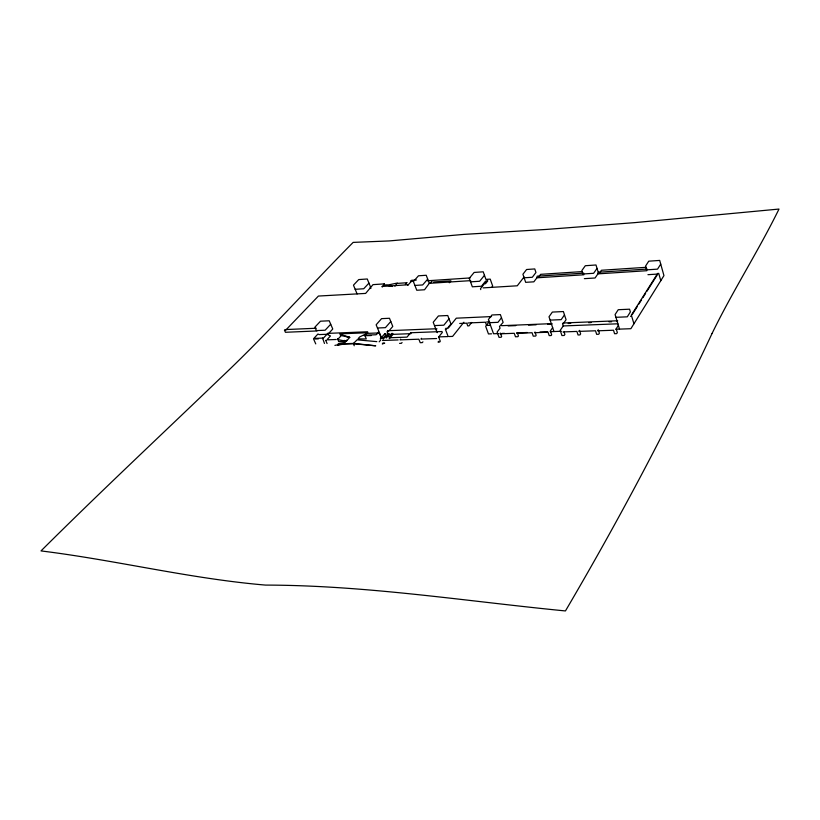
<?xml version="1.0" encoding="UTF-8"?>
<svg xmlns="http://www.w3.org/2000/svg" width="820" height="820" viewBox="0 0 820 820"><rect width="100%" height="100%" fill="white"/><g stroke="black" fill="none" stroke-linecap="round" stroke-linejoin="round"><path stroke-width="1.23" d="M285.411 330.481L318.416 296.051L365.638 293.416L372.997 284.642L384.334 283.884L382.202 287.041M371.255 335.554L364.223 335.677L364.746 334.806L366.263 338.947L358.043 338.885M632.076 314.818L637.489 306.239M638.841 304.097L641.547 299.812M642.9 297.66L645.606 293.375M646.959 291.223L657.107 275.141M631.226 315.3L657.62 273.48L658.737 273.409L660.787 280.686M660.725 264.112L657.537 269.144L646.56 269.852L645.504 266.182L648.743 261.18L659.7 260.422L663.944 275.612L630.867 328.707L615.728 329.261M618.382 325.366L616.179 328.82L617.337 332.582L616.66 333.648L614.58 333.719L613.503 330.234L597.606 330.808L598.293 329.763L599.389 333.217L598.702 334.273L596.652 334.345L595.525 330.788L578.787 331.393L579.494 330.347L580.632 333.873L579.935 334.919L578.049 334.98L576.89 331.423L563.022 331.936M617.214 321.563L617.726 320.763L564.119 322.957M617.901 323.797L563.258 325.95L560.203 330.347L561.925 335.544L564.191 335.462L564.898 334.427L564.119 332.069M647.154 269.062L598.231 272.26L597.934 273.859L595.064 277.99L584.373 278.656M599.451 273.121L601.429 270.262L646.437 267.289M564.488 314.901L561.177 319.646L550.117 320.118M597.042 268.396L593.608 273.296L582.907 273.993L581.831 270.59L585.316 265.721L595.986 264.983L598.231 272.26M552.649 327.672L550.364 330.931L551.665 334.796L551.143 335.544L549.205 335.606L548.057 332.233L534.476 332.725M551.553 324.402L552.106 323.623M583.922 274.772L536.895 277.806L533.851 281.824L525.671 282.336L522.914 274.249L526.594 269.503L534.763 268.939L535.952 272.507L532.313 277.273L524.123 277.806M538.514 277.119L540.616 274.341L582.036 271.604M501.481 317.729L497.976 322.332L489.54 322.69M489.591 321.255L485.676 326.329L488.453 333.935L491.569 333.822M524.062 276.986L517.276 285.79L483.164 287.882M471.674 322.465L468.989 325.868L467.738 325.919L466.713 323.172L459.702 323.469M463.894 322.239L452.599 336.405L449.134 336.528M491.774 287.246L492.697 286.088L490.216 279.118L485.932 279.405L483.216 271.809L474.144 272.445L469.255 278.349L472.34 286.805L481.432 286.241L485.655 281.014M448.355 328.02L456.299 318.18L491.58 316.571M487.48 279.989L480.428 288.722L480.756 289.614M438.649 341.315L438.013 342.094L439.674 342.042L440.299 341.253L438.649 336.989L442.328 332.448L441.98 331.536L410.656 332.756L406.986 337.122L388.987 337.779M485.45 283.792L487.797 280.881M438.895 336.877L448.191 336.569L445.332 329.117L446.152 328.113L446.603 329.302M447.33 328.41L450.938 323.941L447.74 315.515L438.423 315.956L433.206 322.27L437.224 332.654M449.011 318.847L443.835 325.191L434.508 325.571M484.476 275.315L479.628 281.26L470.536 281.844M436.096 329.722L436.916 328.728M422.925 341.848L422.279 342.627L420.229 342.688L418.846 339.203L400.016 339.869L400.662 339.101M421.521 338.301L420.885 339.08L436.63 338.527M402.056 342.545L401.41 343.313L399.565 343.375M449.288 282.767L450.928 280.819L433.595 281.967M389.346 338.66L393.046 334.355L411.005 333.658L410.656 332.756M386.322 338.024L389.356 334.498L389.008 333.596L384.477 338.014L382.007 338.106M389.479 337.051L391.755 334.406L391.406 333.504L392.698 333.453L393.057 334.334M383.288 339.716L382.632 340.474L398.161 339.931M380.244 338.937L384.723 333.771L385.8 333.73L386.159 334.601L383.124 338.106M435.266 328.789L387.901 330.716L387.06 331.69L389.069 336.6M429.301 283.33L424.524 289.767L416.775 290.249L413.382 281.547L418.477 275.797L426.215 275.264L429.301 283.33L470.69 280.635M379.168 341.848L380.828 339.931M389.039 330.778L392.79 326.432L389.479 318.273L381.556 318.642L376.134 324.781L379.117 332.008M430.069 283.464L432.14 281.065M365.228 335.421L364.418 335.175M390.791 321.502L385.41 327.662L377.466 328M427.702 279.159L422.659 284.94L414.899 285.442M381.259 337.809L378.973 332.284L376.093 334.755L364.654 335.195M358.463 338.291L359.703 336.917L367.053 333.371L378.42 332.971L378.225 332.315M407.745 285.38L410.963 281.752L410.492 281.147L410.963 281.752M405.398 284.519L406.74 282.592M337.563 345.24L343.723 344.092L353.604 343.754L375.734 345.814L353.502 343.416L354.199 345.784M365.218 335.421L367.053 333.371M394.933 286.149L397.29 283.043L386.107 285.401M353.502 343.416L343.57 343.744L343.539 344.287L345.333 342.299L338.168 343.672M337.779 338.547L338.609 341.54L346.224 341.304L349.761 337.368L340.802 334.406L341.284 335.534M346.224 341.304L337.676 339.5L341.233 335.585L349.761 337.368L347.27 337.409M383.944 284.314L384.17 284.878L384.334 283.884M327.139 339.552L330.45 335.954L326.965 334.273L319.103 334.591L317.934 334.017L313.486 338.783L315.751 343.898M367.852 332.459L367.575 331.772L327.805 333.381L322.865 338.701L322.598 338.096L314.726 338.393L314.993 338.998L318.375 338.865M322.598 338.096L324.464 343.447M330.706 324.238L325.14 330.214L316.417 330.583L314.901 327.139L320.507 321.194L329.209 320.784L332.766 329.005L328.103 334.058L327.805 333.381M368.949 283.125L363.721 288.753L355.173 289.306M383.832 284.591L392.308 286.477M334.909 345.374L343.57 343.744M411.507 280.307L416.386 279.979M427.486 280.768L470.147 277.929M583.778 273.142L537.192 276.186L536.895 277.806M381.976 286.467L408.196 284.755M369.984 287.902L370.896 288.425L370.209 288.466M597.934 273.859L646.929 270.702M647.943 274.68L657.784 274.064L657.62 273.48M316.212 328.236L285.011 329.599L284.458 330.163L285.421 332.284L317.043 330.952M486.69 321.922L488.874 321.829M467.912 322.978L485.45 322.219L486.506 325.14M630.549 316.366L631.697 316.315L633.932 323.777M615.922 317.309L627.29 316.827L630.385 311.938L629.565 309.191L618.229 309.714L615.082 314.572L619.53 329.117M487.131 325.427L490.38 325.294M501.584 325.683L551.245 323.664M508.123 325.93L515.77 325.622M528.5 325.109L536.136 324.792M547.606 324.33L551.419 324.177M568.178 323.5L570.73 323.398M588.596 322.67L591.148 322.567M609.014 321.84L611.566 321.737M346.737 333.309L349.217 333.207M366.806 332.776L339.869 333.853L340.607 335.554M391.765 334.386L388.608 334.519L388.26 333.627M327.58 339.818L336.251 339.5M498.355 333.576L493.548 333.75L488.402 319.564L491.949 314.982L500.364 314.593L503.142 322.383L499.472 326.503L500.067 328.184L497.125 332.079L499.031 337.348L501.122 337.276L501.655 336.548L500.415 333.094L499.872 333.822L514.263 333.299L515.493 336.774L517.891 336.692L518.435 335.964L517.236 332.561L516.692 333.299L532.077 332.736L533.256 336.159L535.634 336.077L536.157 335.339L534.999 331.987M501.963 333.443L504.495 333.351M517.174 332.879L527.322 332.51M540.001 332.038L547.606 331.762M550.148 331.669L561.3 331.26M376.831 341.632L357.079 339.839L353.317 343.621M344.133 340.402L346.573 340.915L346.47 340.32L346.573 340.915M397.423 283.382L406.976 282.746M326.319 340.443L325.673 340.31L327.067 343.498M357.11 293.949L353.461 285.165L358.729 279.579L367.257 278.984L370.619 287.215M379.506 332.93L381.577 337.953M384.723 333.771L385.082 334.642M387.901 330.716L388.28 331.639M553.951 331.526L549 316.786L552.362 312.071L563.391 311.559L566.077 319.718L563.309 323.695L563.073 322.998L562.54 323.777L563.258 325.95M337.563 338.916L337.676 339.5M712.057 333.484C667.562 428.194 618.464 520.731 565.441 610.941C465.586 601.173 366.161 585.265 265.567 585.091C189.953 578.705 116.184 560.193 41 550.917C99.743 492.43 160.31 435.82 220.108 378.42C266.315 334.888 308.484 287.41 353.154 242.392L389.151 240.936L464.079 234.376L546.417 229.426L634.823 222.62L779 209.059C758.223 251.35 732.639 291.079 712.057 333.484M382.971 343.19L382.315 343.959L384.703 343.139L382.971 343.19M411.835 280.655L412.06 281.229L411.835 280.655"/></g></svg>
